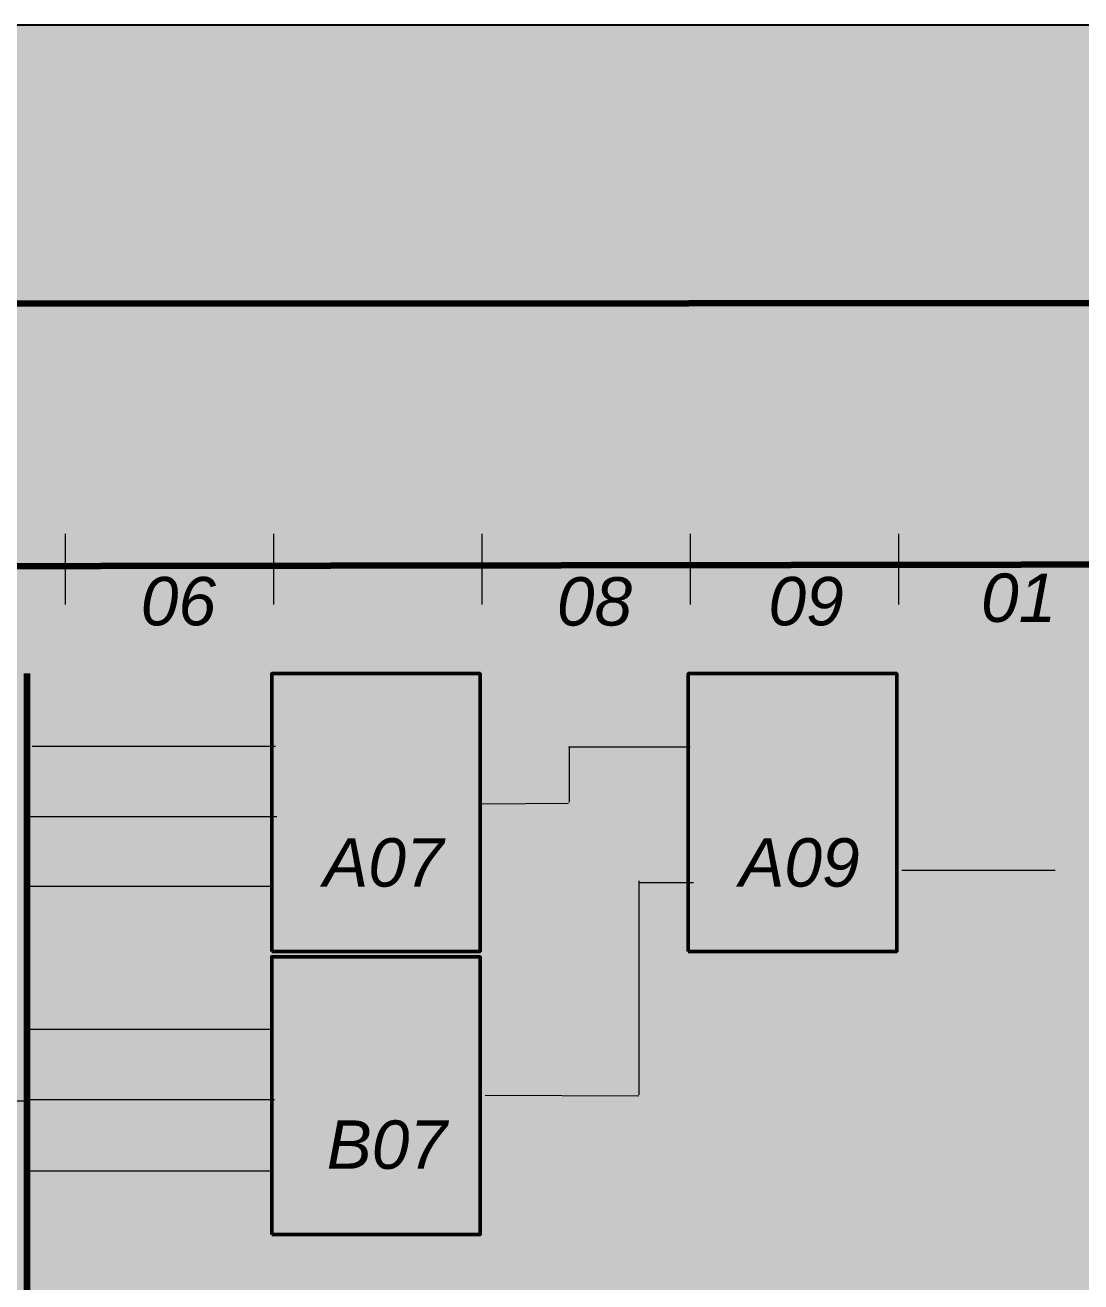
# Model space of a CAD drawing. Header units: millimetres. Extents: x 0 to 295, y 2 to 210.
# Drawn here: x 99.9 to 175.3, y 120.5 to 210.2 of the extents above; entities that cross this region are included whole.
import ezdxf
from ezdxf.xclip import XClip

# ---------------------------------------------------------------- set-up
doc = ezdxf.new("R2010")
doc.units = ezdxf.units.MM
doc.header["$MEASUREMENT"] = 0
doc.layers.get('0').update_dxf_attribs({"linetype": 'CONTINUOUS'})
doc.styles.add('Arial$201', font='ariali.ttf', dxfattribs={"oblique": 15, "height": 6.045128})

# ---------------------------------------------------------------- blocks, each defined once
blk = doc.blocks.new('MF27EC030')
at = {"color": 0, "linetype": 'Continuous', "lineweight": 100, "true_color": 0x000007}
blk.add_lwpolyline([(4.838, 190.355), (289.762, 190.421), (289.762, 190.421)], dxfattribs=at)

msp = doc.modelspace()

# ---------------------------------------------------------------- hatches: boundary and pattern name
at = {"true_color": 0xffffff}
for points in [[(-0.131, 210.23), (-0.131, 1.772), (294.435, 1.772), (294.435, 210.23)], [(-0.131, 210.23), (-0.131, 2.034), (294.435, 2.034), (294.435, 210.23)], [(117.545, 163.953), (117.545, 144.128), (132.418, 144.128), (132.418, 163.953)], [(147.275, 163.953), (147.275, 144.128), (162.149, 144.128), (162.149, 163.953)], [(117.545, 143.75), (117.545, 123.925), (132.418, 123.925), (132.418, 143.75)]]:
    msp.add_hatch(color=0, dxfattribs=at).paths.add_polyline_path(points)
at = {"true_color": 0x000007}
h = msp.add_hatch(color=0, dxfattribs=at)
edge = h.paths.add_edge_path()
edge.add_spline(control_points=[(123.038, 168.381), (123.038, 168.627), (123.087, 168.873), (123.153, 169.135), (123.153, 169.135), (123.235, 169.381), (123.3, 169.578), (123.399, 169.726), (123.399, 169.726), (123.481, 169.89), (123.579, 170.004), (123.678, 170.086), (123.678, 170.086), (123.776, 170.168), (123.858, 170.234), (123.956, 170.267), (123.956, 170.267), (124.055, 170.316), (124.153, 170.332), (124.268, 170.332), (124.268, 170.332), (124.481, 170.332), (124.662, 170.25), (124.809, 170.086), (124.809, 170.086), (124.957, 169.922), (125.039, 169.693), (125.039, 169.381), (125.039, 169.381), (125.039, 169.053), (124.99, 168.742), (124.891, 168.43), (124.891, 168.43), (124.76, 168.069), (124.596, 167.791), (124.383, 167.594), (124.383, 167.594), (124.219, 167.463), (124.022, 167.397), (123.809, 167.397), (123.809, 167.397), (123.596, 167.397), (123.415, 167.479), (123.268, 167.643), (123.268, 167.643), (123.12, 167.807), (123.038, 168.053), (123.038, 168.381)], knot_values=[0, 0, 0, 0, 0.020833, 0.020833, 0.020833, 0.020833, 0.041667, 0.041667, 0.041667, 0.041667, 0.0625, 0.0625, 0.0625, 0.0625, 0.083333, 0.083333, 0.083333, 0.083333, 0.104167, 0.104167, 0.104167, 0.104167, 0.125, 0.125, 0.125, 0.125, 0.145833, 0.145833, 0.145833, 0.145833, 0.166667, 0.166667, 0.166667, 0.166667, 0.1875, 0.1875, 0.1875, 0.1875, 0.208333, 0.208333, 0.208333, 0.208333, 0.229167, 0.229167, 0.229167, 0.229167, 1, 1, 1, 1], degree=3, periodic=0)
edge = h.paths.add_edge_path()
edge.add_spline(control_points=[(123.382, 168.299), (123.382, 168.119), (123.415, 167.971), (123.481, 167.873), (123.481, 167.873), (123.563, 167.741), (123.678, 167.676), (123.842, 167.676), (123.842, 167.676), (123.973, 167.676), (124.104, 167.741), (124.202, 167.856), (124.202, 167.856), (124.366, 168.037), (124.498, 168.299), (124.58, 168.627), (124.58, 168.627), (124.662, 168.971), (124.694, 169.25), (124.694, 169.463), (124.694, 169.463), (124.694, 169.676), (124.662, 169.824), (124.58, 169.906), (124.58, 169.906), (124.498, 170.004), (124.399, 170.054), (124.268, 170.054), (124.268, 170.054), (124.17, 170.054), (124.088, 170.021), (124.006, 169.972), (124.006, 169.972), (123.924, 169.922), (123.842, 169.84), (123.76, 169.726), (123.76, 169.726), (123.661, 169.562), (123.563, 169.316), (123.497, 168.971), (123.497, 168.971), (123.415, 168.693), (123.382, 168.463), (123.382, 168.299)], knot_values=[0, 0, 0, 0, 0.022727, 0.022727, 0.022727, 0.022727, 0.045455, 0.045455, 0.045455, 0.045455, 0.068182, 0.068182, 0.068182, 0.068182, 0.090909, 0.090909, 0.090909, 0.090909, 0.113636, 0.113636, 0.113636, 0.113636, 0.136364, 0.136364, 0.136364, 0.136364, 0.159091, 0.159091, 0.159091, 0.159091, 0.181818, 0.181818, 0.181818, 0.181818, 0.204545, 0.204545, 0.204545, 0.204545, 0.227273, 0.227273, 0.227273, 0.227273, 1, 1, 1, 1], degree=3, periodic=0)
h.paths.add_polyline_path([(127.925, 167.446), (127.925, 167.446), (127.929, 167.469), (127.934, 167.493), (127.939, 167.517), (127.944, 167.542), (127.95, 167.567), (127.956, 167.593), (127.962, 167.62), (127.969, 167.647), (127.976, 167.674), (127.984, 167.702), (127.992, 167.731), (128.001, 167.76), (128.01, 167.789), (128.019, 167.819), (128.029, 167.849), (128.039, 167.88), (128.05, 167.911), (128.061, 167.942), (128.073, 167.974), (128.085, 168.005), (128.097, 168.037), (128.11, 168.07), (128.124, 168.102), (128.138, 168.135), (128.138, 168.135), (128.153, 168.176), (128.168, 168.217), (128.183, 168.258), (128.199, 168.299), (128.216, 168.34), (128.233, 168.381), (128.251, 168.422), (128.269, 168.463), (128.287, 168.504), (128.306, 168.545), (128.325, 168.586), (128.345, 168.627), (128.365, 168.668), (128.386, 168.709), (128.407, 168.75), (128.428, 168.791), (128.45, 168.832), (128.472, 168.873), (128.495, 168.914), (128.518, 168.955), (128.541, 168.996), (128.565, 169.037), (128.589, 169.078), (128.614, 169.119), (128.638, 169.16), (128.663, 169.2), (128.688, 169.24), (128.713, 169.279), (128.739, 169.317), (128.765, 169.356), (128.79, 169.393), (128.816, 169.43), (128.843, 169.467), (128.869, 169.503), (128.896, 169.539), (128.923, 169.574), (128.95, 169.609), (128.978, 169.643), (129.006, 169.676), (129.034, 169.709), (129.062, 169.742), (129.091, 169.774), (129.12, 169.805), (129.149, 169.836), (129.179, 169.867), (129.209, 169.897), (129.239, 169.926), (129.27, 169.955), (127.843, 169.955), (127.908, 170.283), (129.745, 170.283), (129.679, 169.955), (129.679, 169.955), (129.641, 169.92), (129.602, 169.884), (129.564, 169.848), (129.527, 169.81), (129.489, 169.772), (129.452, 169.733), (129.416, 169.694), (129.379, 169.653), (129.344, 169.612), (129.308, 169.57), (129.273, 169.527), (129.239, 169.484), (129.205, 169.439), (129.171, 169.394), (129.138, 169.348), (129.105, 169.301), (129.073, 169.252), (129.041, 169.203), (129.009, 169.154), (128.978, 169.103), (128.948, 169.051), (128.918, 168.998), (128.889, 168.944), (128.86, 168.889), (128.86, 168.889), (128.827, 168.828), (128.795, 168.766), (128.764, 168.705), (128.734, 168.644), (128.704, 168.582), (128.676, 168.521), (128.648, 168.46), (128.62, 168.399), (128.594, 168.338), (128.568, 168.277), (128.543, 168.216), (128.519, 168.155), (128.496, 168.095), (128.474, 168.035), (128.452, 167.975), (128.432, 167.915), (128.412, 167.856), (128.394, 167.796), (128.376, 167.737), (128.359, 167.678), (128.343, 167.62), (128.329, 167.562), (128.315, 167.504), (128.302, 167.446)])
h.paths.add_polyline_path([(127.925, 167.446), (128.302, 167.446)])
h = msp.add_hatch(color=0, dxfattribs=at)
h.paths.add_polyline_path([(104.475, 159.887), (104.475, 159.887), (104.481, 159.907), (104.487, 159.927), (104.493, 159.947), (104.5, 159.967), (104.506, 159.987), (104.512, 160.006), (104.518, 160.025), (104.525, 160.044), (104.531, 160.063), (104.538, 160.082), (104.544, 160.1), (104.551, 160.118), (104.558, 160.136), (104.564, 160.154), (104.571, 160.171), (104.578, 160.188), (104.585, 160.205), (104.593, 160.221), (104.6, 160.237), (104.607, 160.253), (104.615, 160.268), (104.623, 160.284), (104.631, 160.298), (104.639, 160.313), (104.639, 160.313), (104.647, 160.327), (104.656, 160.342), (104.664, 160.356), (104.673, 160.37), (104.682, 160.384), (104.691, 160.399), (104.701, 160.413), (104.71, 160.427), (104.72, 160.441), (104.729, 160.455), (104.739, 160.469), (104.75, 160.483), (104.76, 160.497), (104.77, 160.511), (104.781, 160.524), (104.792, 160.538), (104.803, 160.551), (104.814, 160.564), (104.826, 160.577), (104.837, 160.59), (104.849, 160.603), (104.861, 160.616), (104.873, 160.628), (104.885, 160.641), (104.9, 160.655), (104.916, 160.671), (104.933, 160.686), (104.95, 160.703), (104.969, 160.719), (104.989, 160.737), (105.01, 160.755), (105.032, 160.773), (105.055, 160.792), (105.078, 160.812), (105.103, 160.833), (105.129, 160.854), (105.155, 160.876), (105.183, 160.898), (105.211, 160.922), (105.241, 160.946), (105.271, 160.971), (105.302, 160.996), (105.334, 161.022), (105.367, 161.049), (105.401, 161.077), (105.436, 161.106), (105.472, 161.135), (105.508, 161.166), (105.532, 161.184), (105.556, 161.202), (105.578, 161.219), (105.6, 161.237), (105.621, 161.253), (105.641, 161.27), (105.661, 161.286), (105.679, 161.302), (105.697, 161.317), (105.715, 161.332), (105.732, 161.346), (105.748, 161.36), (105.763, 161.374), (105.779, 161.387), (105.793, 161.4), (105.807, 161.412), (105.82, 161.424), (105.833, 161.435), (105.846, 161.446), (105.858, 161.457), (105.869, 161.467), (105.88, 161.476), (105.891, 161.485), (105.902, 161.494), (105.914, 161.508), (105.926, 161.522), (105.937, 161.536), (105.948, 161.55), (105.959, 161.563), (105.97, 161.577), (105.98, 161.59), (105.99, 161.604), (105.999, 161.617), (106.009, 161.63), (106.018, 161.643), (106.027, 161.656), (106.035, 161.668), (106.044, 161.681), (106.052, 161.694), (106.06, 161.706), (106.067, 161.719), (106.075, 161.731), (106.082, 161.744), (106.089, 161.756), (106.096, 161.768), (106.102, 161.781), (106.109, 161.793), (106.115, 161.805), (106.117, 161.813), (106.119, 161.822), (106.121, 161.83), (106.123, 161.838), (106.125, 161.846), (106.127, 161.855), (106.129, 161.863), (106.131, 161.871), (106.132, 161.88), (106.134, 161.888), (106.136, 161.897), (106.137, 161.906), (106.139, 161.914), (106.14, 161.923), (106.142, 161.932), (106.143, 161.941), (106.144, 161.95), (106.145, 161.96), (106.146, 161.969), (106.146, 161.979), (106.147, 161.988), (106.147, 161.998), (106.148, 162.008), (106.148, 162.018), (106.147, 162.035), (106.147, 162.051), (106.145, 162.067), (106.144, 162.083), (106.141, 162.098), (106.139, 162.114), (106.135, 162.129), (106.132, 162.144), (106.128, 162.159), (106.123, 162.174), (106.118, 162.188), (106.113, 162.203), (106.107, 162.217), (106.101, 162.231), (106.094, 162.245), (106.087, 162.259), (106.079, 162.272), (106.072, 162.286), (106.063, 162.299), (106.055, 162.312), (106.046, 162.325), (106.036, 162.338), (106.027, 162.35), (106.016, 162.363), (106.004, 162.373), (105.991, 162.383), (105.979, 162.392), (105.966, 162.401), (105.953, 162.41), (105.94, 162.418), (105.926, 162.426), (105.913, 162.433), (105.899, 162.44), (105.885, 162.447), (105.871, 162.453), (105.857, 162.459), (105.842, 162.464), (105.828, 162.469), (105.813, 162.474), (105.798, 162.478), (105.783, 162.482), (105.767, 162.485), (105.752, 162.488), (105.736, 162.49), (105.72, 162.492), (105.705, 162.493), (105.688, 162.494), (105.672, 162.494), (105.654, 162.494), (105.636, 162.493), (105.618, 162.492), (105.601, 162.49), (105.584, 162.488), (105.567, 162.485), (105.551, 162.482), (105.535, 162.478), (105.519, 162.474), (105.503, 162.469), (105.488, 162.464), (105.473, 162.459), (105.458, 162.453), (105.444, 162.447), (105.43, 162.44), (105.416, 162.433), (105.402, 162.426), (105.388, 162.418), (105.375, 162.41), (105.362, 162.401), (105.349, 162.392), (105.336, 162.383), (105.324, 162.373), (105.311, 162.363), (105.299, 162.35), (105.287, 162.337), (105.276, 162.323), (105.265, 162.309), (105.254, 162.295), (105.243, 162.279), (105.233, 162.264), (105.223, 162.247), (105.214, 162.23), (105.204, 162.213), (105.195, 162.195), (105.186, 162.176), (105.178, 162.157), (105.169, 162.137), (105.161, 162.117), (105.153, 162.095), (105.146, 162.074), (105.138, 162.051), (105.131, 162.028), (105.124, 162.005), (105.117, 161.98), (105.111, 161.955), (105.104, 161.93), (105.098, 161.904), (104.754, 161.953), (104.754, 161.953), (104.758, 161.985), (104.763, 162.017), (104.769, 162.048), (104.776, 162.079), (104.783, 162.108), (104.791, 162.137), (104.799, 162.166), (104.808, 162.194), (104.818, 162.221), (104.829, 162.248), (104.84, 162.274), (104.852, 162.299), (104.865, 162.324), (104.878, 162.348), (104.892, 162.372), (104.907, 162.395), (104.922, 162.417), (104.938, 162.439), (104.955, 162.461), (104.972, 162.482), (104.991, 162.502), (105.009, 162.522), (105.029, 162.541), (105.049, 162.56), (105.07, 162.578), (105.091, 162.595), (105.112, 162.612), (105.134, 162.628), (105.156, 162.643), (105.178, 162.658), (105.201, 162.671), (105.224, 162.685), (105.248, 162.697), (105.272, 162.709), (105.297, 162.72), (105.322, 162.73), (105.347, 162.739), (105.373, 162.748), (105.399, 162.755), (105.425, 162.762), (105.453, 162.769), (105.48, 162.774), (105.508, 162.779), (105.537, 162.782), (105.566, 162.785), (105.595, 162.787), (105.625, 162.789), (105.656, 162.789), (105.676, 162.789), (105.696, 162.788), (105.716, 162.787), (105.736, 162.785), (105.756, 162.783), (105.776, 162.78), (105.795, 162.777), (105.815, 162.774), (105.834, 162.77), (105.853, 162.766), (105.872, 162.761), (105.891, 162.756), (105.91, 162.751), (105.929, 162.745), (105.948, 162.739), (105.967, 162.733), (105.985, 162.727), (106.004, 162.72), (106.022, 162.713), (106.041, 162.706), (106.059, 162.698), (106.078, 162.69), (106.096, 162.682), (106.115, 162.674), (106.115, 162.674), (106.131, 162.666), (106.147, 162.657), (106.162, 162.648), (106.178, 162.639), (106.193, 162.629), (106.207, 162.619), (106.221, 162.609), (106.235, 162.598), (106.249, 162.588), (106.262, 162.576), (106.275, 162.565), (106.287, 162.553), (106.299, 162.541), (106.311, 162.529), (106.322, 162.517), (106.333, 162.504), (106.344, 162.491), (106.355, 162.478), (106.365, 162.465), (106.374, 162.451), (106.384, 162.438), (106.393, 162.424), (106.402, 162.41), (106.41, 162.396), (106.418, 162.379), (106.426, 162.363), (106.433, 162.346), (106.44, 162.33), (106.447, 162.314), (106.453, 162.297), (106.459, 162.281), (106.465, 162.264), (106.47, 162.248), (106.475, 162.232), (106.48, 162.215), (106.484, 162.199), (106.488, 162.182), (106.491, 162.166), (106.495, 162.15), (106.497, 162.133), (106.5, 162.117), (106.502, 162.1), (106.504, 162.084), (106.506, 162.068), (106.507, 162.051), (106.508, 162.035), (106.508, 162.018), (106.508, 162.002), (106.508, 161.979), (106.507, 161.957), (106.505, 161.934), (106.503, 161.912), (106.5, 161.889), (106.496, 161.867), (106.491, 161.844), (106.486, 161.822), (106.48, 161.799), (106.473, 161.776), (106.465, 161.754), (106.457, 161.731), (106.448, 161.709), (106.438, 161.686), (106.428, 161.664), (106.416, 161.641), (106.404, 161.619), (106.391, 161.596), (106.377, 161.574), (106.362, 161.551), (106.347, 161.528), (106.33, 161.506), (106.313, 161.483), (106.295, 161.461), (106.295, 161.461), (106.284, 161.446), (106.271, 161.43), (106.257, 161.413), (106.241, 161.395), (106.223, 161.376), (106.203, 161.356), (106.182, 161.335), (106.159, 161.313), (106.134, 161.289), (106.107, 161.265), (106.079, 161.239), (106.049, 161.213), (106.018, 161.185), (105.984, 161.156), (105.949, 161.126), (105.913, 161.095), (105.874, 161.063), (105.834, 161.03), (105.792, 160.995), (105.749, 160.959), (105.703, 160.922), (105.656, 160.884), (105.608, 160.845), (105.557, 160.805), (105.557, 160.805), (105.537, 160.789), (105.517, 160.772), (105.497, 160.756), (105.478, 160.741), (105.459, 160.725), (105.44, 160.71), (105.422, 160.694), (105.404, 160.679), (105.387, 160.664), (105.369, 160.649), (105.352, 160.635), (105.336, 160.62), (105.32, 160.606), (105.304, 160.592), (105.288, 160.578), (105.273, 160.564), (105.258, 160.551), (105.244, 160.537), (105.229, 160.524), (105.216, 160.511), (105.202, 160.498), (105.189, 160.485), (105.176, 160.473), (105.164, 160.46), (105.164, 160.46), (105.154, 160.45), (105.144, 160.44), (105.134, 160.43), (105.124, 160.419), (105.115, 160.409), (105.106, 160.399), (105.097, 160.389), (105.088, 160.378), (105.079, 160.368), (105.071, 160.358), (105.063, 160.348), (105.055, 160.338), (105.048, 160.327), (105.04, 160.317), (105.033, 160.307), (105.026, 160.297), (105.02, 160.286), (105.014, 160.276), (105.008, 160.266), (105.002, 160.256), (104.997, 160.245), (104.992, 160.235), (104.988, 160.225), (104.983, 160.215), (104.983, 160.215), (106.262, 160.215), (106.197, 159.887)])
h.paths.add_polyline_path([(104.475, 159.887), (106.197, 159.887)])
h = msp.add_hatch(color=0, dxfattribs=at)
edge = h.paths.add_edge_path()
edge.add_spline(control_points=[(125.531, 158.657), (125.367, 158.525), (125.219, 158.427), (125.104, 158.378), (125.104, 158.378), (124.99, 158.329), (124.858, 158.312), (124.727, 158.312), (124.727, 158.312), (124.465, 158.312), (124.252, 158.394), (124.088, 158.542), (124.088, 158.542), (123.924, 158.689), (123.842, 158.886), (123.842, 159.132), (123.842, 159.132), (123.842, 159.28), (123.874, 159.411), (123.94, 159.526), (123.94, 159.526), (123.989, 159.641), (124.088, 159.755), (124.202, 159.837), (124.202, 159.837), (124.301, 159.919), (124.432, 159.985), (124.612, 160.067), (124.612, 160.067), (124.53, 160.215), (124.498, 160.329), (124.481, 160.378), (124.481, 160.378), (124.465, 160.444), (124.448, 160.526), (124.448, 160.608), (124.448, 160.608), (124.448, 160.723), (124.481, 160.838), (124.547, 160.952), (124.547, 160.952), (124.612, 161.051), (124.694, 161.149), (124.809, 161.215), (124.809, 161.215), (124.924, 161.28), (125.039, 161.313), (125.17, 161.313), (125.17, 161.313), (125.367, 161.313), (125.514, 161.248), (125.629, 161.149), (125.629, 161.149), (125.744, 161.034), (125.793, 160.903), (125.793, 160.756), (125.793, 160.756), (125.793, 160.624), (125.744, 160.493), (125.645, 160.362), (125.645, 160.362), (125.547, 160.247), (125.367, 160.1), (125.072, 159.969), (125.072, 159.969), (125.252, 159.657), (125.416, 159.395), (125.563, 159.198), (125.563, 159.198), (125.662, 159.313), (125.76, 159.444), (125.842, 159.608)], knot_values=[0, 0, 0, 0, 0.013889, 0.013889, 0.013889, 0.013889, 0.027778, 0.027778, 0.027778, 0.027778, 0.041667, 0.041667, 0.041667, 0.041667, 0.055556, 0.055556, 0.055556, 0.055556, 0.069444, 0.069444, 0.069444, 0.069444, 0.083333, 0.083333, 0.083333, 0.083333, 0.097222, 0.097222, 0.097222, 0.097222, 0.111111, 0.111111, 0.111111, 0.111111, 0.125, 0.125, 0.125, 0.125, 0.138889, 0.138889, 0.138889, 0.138889, 0.152778, 0.152778, 0.152778, 0.152778, 0.166667, 0.166667, 0.166667, 0.166667, 0.180556, 0.180556, 0.180556, 0.180556, 0.194444, 0.194444, 0.194444, 0.194444, 0.208333, 0.208333, 0.208333, 0.208333, 0.222222, 0.222222, 0.222222, 0.222222, 0.236111, 0.236111, 0.236111, 0.236111, 1, 1, 1, 1], degree=3, periodic=0)
edge.add_line((125.842, 159.608), (126.154, 159.444))
edge.add_spline(control_points=[(126.154, 159.444), (126.072, 159.263), (125.941, 159.083), (125.793, 158.919), (125.793, 158.919), (125.875, 158.804), (125.99, 158.673), (126.121, 158.525)], knot_values=[0, 0, 0, 0, 0.125, 0.125, 0.125, 0.125, 1, 1, 1, 1], degree=3, periodic=0)
edge.add_line((126.121, 158.525), (125.859, 158.312))
edge.add_spline(control_points=[(125.859, 158.312), (125.727, 158.427), (125.613, 158.542), (125.531, 158.657)], knot_values=[0, 0, 0, 0, 1, 1, 1, 1], degree=3, periodic=0)
edge = h.paths.add_edge_path()
edge.add_spline(control_points=[(124.94, 160.231), (125.137, 160.329), (125.268, 160.428), (125.35, 160.526), (125.35, 160.526), (125.416, 160.608), (125.449, 160.674), (125.449, 160.739), (125.449, 160.739), (125.449, 160.821), (125.416, 160.887), (125.367, 160.936), (125.367, 160.936), (125.317, 161.002), (125.252, 161.018), (125.17, 161.018), (125.17, 161.018), (125.072, 161.018), (125.006, 160.985), (124.924, 160.903), (124.924, 160.903), (124.858, 160.838), (124.826, 160.756), (124.826, 160.641), (124.826, 160.641), (124.826, 160.526), (124.858, 160.378), (124.94, 160.231)], knot_values=[0, 0, 0, 0, 0.035714, 0.035714, 0.035714, 0.035714, 0.071429, 0.071429, 0.071429, 0.071429, 0.107143, 0.107143, 0.107143, 0.107143, 0.142857, 0.142857, 0.142857, 0.142857, 0.178571, 0.178571, 0.178571, 0.178571, 0.214286, 0.214286, 0.214286, 0.214286, 1, 1, 1, 1], degree=3, periodic=0)
edge = h.paths.add_edge_path()
edge.add_spline(control_points=[(125.317, 158.935), (125.072, 159.247), (124.891, 159.542), (124.744, 159.788), (124.744, 159.788), (124.58, 159.706), (124.448, 159.624), (124.366, 159.542), (124.366, 159.542), (124.268, 159.444), (124.202, 159.313), (124.202, 159.165), (124.202, 159.165), (124.202, 159.017), (124.268, 158.886), (124.366, 158.788), (124.366, 158.788), (124.465, 158.689), (124.58, 158.64), (124.727, 158.64), (124.727, 158.64), (124.94, 158.64), (125.121, 158.739), (125.317, 158.935)], knot_values=[0, 0, 0, 0, 0.041667, 0.041667, 0.041667, 0.041667, 0.083333, 0.083333, 0.083333, 0.083333, 0.125, 0.125, 0.125, 0.125, 0.166667, 0.166667, 0.166667, 0.166667, 0.208333, 0.208333, 0.208333, 0.208333, 1, 1, 1, 1], degree=3, periodic=0)
for points in [[(154.425, 158.378), (154.884, 160.559), (154.884, 160.559), (154.859, 160.539), (154.833, 160.519), (154.806, 160.5), (154.779, 160.481), (154.751, 160.463), (154.721, 160.445), (154.691, 160.427), (154.661, 160.41), (154.629, 160.393), (154.597, 160.377), (154.563, 160.361), (154.529, 160.346), (154.495, 160.33), (154.459, 160.316), (154.423, 160.301), (154.386, 160.287), (154.348, 160.273), (154.31, 160.259), (154.271, 160.246), (154.231, 160.232), (154.19, 160.219), (154.149, 160.207), (154.107, 160.194), (154.064, 160.182), (154.064, 160.182), (154.13, 160.51), (154.13, 160.51), (154.152, 160.518), (154.174, 160.527), (154.197, 160.536), (154.219, 160.545), (154.241, 160.555), (154.262, 160.565), (154.284, 160.575), (154.306, 160.586), (154.327, 160.596), (154.349, 160.608), (154.371, 160.619), (154.392, 160.631), (154.414, 160.643), (154.435, 160.655), (154.457, 160.667), (154.478, 160.68), (154.5, 160.693), (154.522, 160.706), (154.544, 160.719), (154.565, 160.733), (154.588, 160.746), (154.61, 160.76), (154.632, 160.774), (154.654, 160.788), (154.654, 160.788), (154.675, 160.801), (154.695, 160.813), (154.714, 160.826), (154.734, 160.839), (154.753, 160.852), (154.771, 160.865), (154.789, 160.878), (154.807, 160.89), (154.824, 160.903), (154.841, 160.916), (154.858, 160.929), (154.874, 160.942), (154.889, 160.955), (154.905, 160.968), (154.919, 160.98), (154.934, 160.993), (154.948, 161.005), (154.961, 161.017), (154.974, 161.029), (154.987, 161.04), (154.999, 161.051), (155.01, 161.062), (155.021, 161.073), (155.032, 161.084), (155.04, 161.09), (155.048, 161.096), (155.055, 161.103), (155.063, 161.11), (155.071, 161.116), (155.078, 161.123), (155.085, 161.13), (155.092, 161.138), (155.099, 161.145), (155.106, 161.152), (155.113, 161.16), (155.12, 161.168), (155.126, 161.175), (155.133, 161.183), (155.139, 161.191), (155.146, 161.199), (155.152, 161.207), (155.158, 161.215), (155.165, 161.223), (155.171, 161.231), (155.177, 161.239), (155.183, 161.248), (155.189, 161.256), (155.196, 161.264), (155.392, 161.264), (154.786, 158.378), (154.425, 158.378), (154.786, 158.378)], [(171.348, 150.064), (171.053, 150.064), (171.053, 151.95), (171.053, 151.95), (171.045, 151.941), (171.036, 151.933), (171.027, 151.925), (171.018, 151.917), (171.008, 151.909), (170.998, 151.9), (170.988, 151.892), (170.977, 151.883), (170.966, 151.875), (170.955, 151.866), (170.944, 151.858), (170.932, 151.849), (170.92, 151.84), (170.908, 151.832), (170.896, 151.823), (170.883, 151.814), (170.87, 151.804), (170.857, 151.795), (170.844, 151.786), (170.83, 151.776), (170.816, 151.766), (170.803, 151.757), (170.788, 151.747), (170.774, 151.736), (170.774, 151.736), (170.76, 151.728), (170.746, 151.72), (170.732, 151.713), (170.718, 151.705), (170.704, 151.698), (170.691, 151.69), (170.678, 151.683), (170.664, 151.676), (170.651, 151.67), (170.638, 151.663), (170.625, 151.657), (170.612, 151.65), (170.599, 151.644), (170.587, 151.638), (170.574, 151.633), (170.562, 151.627), (170.549, 151.622), (170.537, 151.617), (170.524, 151.612), (170.512, 151.607), (170.5, 151.602), (170.487, 151.597), (170.475, 151.593), (170.463, 151.589), (170.463, 151.884), (170.463, 151.884), (170.483, 151.892), (170.503, 151.901), (170.523, 151.91), (170.543, 151.92), (170.563, 151.929), (170.582, 151.939), (170.602, 151.949), (170.621, 151.96), (170.639, 151.971), (170.658, 151.982), (170.676, 151.993), (170.694, 152.005), (170.712, 152.017), (170.73, 152.029), (170.747, 152.041), (170.764, 152.054), (170.781, 152.067), (170.797, 152.08), (170.813, 152.093), (170.829, 152.107), (170.844, 152.121), (170.86, 152.134), (170.874, 152.149), (170.889, 152.163), (170.889, 152.163), (170.905, 152.175), (170.921, 152.188), (170.936, 152.2), (170.951, 152.213), (170.965, 152.226), (170.978, 152.239), (170.992, 152.252), (171.004, 152.265), (171.017, 152.279), (171.029, 152.292), (171.04, 152.305), (171.051, 152.319), (171.061, 152.332), (171.072, 152.345), (171.081, 152.359), (171.091, 152.372), (171.1, 152.385), (171.108, 152.398), (171.116, 152.411), (171.124, 152.424), (171.131, 152.437), (171.138, 152.449), (171.145, 152.462), (171.151, 152.474), (171.348, 152.474), (171.348, 150.064), (171.348, 152.474)], [(105.213, 139.749), (105.672, 141.93), (105.672, 141.93), (105.647, 141.91), (105.621, 141.89), (105.594, 141.871), (105.567, 141.852), (105.538, 141.834), (105.509, 141.816), (105.479, 141.798), (105.448, 141.781), (105.416, 141.765), (105.383, 141.748), (105.35, 141.733), (105.315, 141.717), (105.28, 141.702), (105.244, 141.687), (105.207, 141.672), (105.169, 141.658), (105.13, 141.644), (105.091, 141.63), (105.051, 141.617), (105.009, 141.604), (104.967, 141.591), (104.924, 141.578), (104.88, 141.565), (104.836, 141.553), (104.836, 141.553), (104.901, 141.881), (104.901, 141.881), (104.924, 141.889), (104.946, 141.898), (104.969, 141.906), (104.991, 141.915), (105.014, 141.924), (105.036, 141.933), (105.059, 141.943), (105.081, 141.953), (105.103, 141.963), (105.126, 141.973), (105.148, 141.983), (105.17, 141.994), (105.192, 142.005), (105.214, 142.016), (105.236, 142.027), (105.257, 142.039), (105.279, 142.051), (105.3, 142.063), (105.322, 142.076), (105.343, 142.089), (105.364, 142.102), (105.385, 142.115), (105.406, 142.129), (105.426, 142.143), (105.426, 142.143), (105.448, 142.158), (105.47, 142.172), (105.491, 142.186), (105.512, 142.199), (105.532, 142.213), (105.552, 142.227), (105.571, 142.24), (105.59, 142.253), (105.608, 142.266), (105.626, 142.279), (105.643, 142.292), (105.66, 142.305), (105.676, 142.318), (105.692, 142.331), (105.707, 142.343), (105.721, 142.356), (105.735, 142.368), (105.749, 142.381), (105.762, 142.393), (105.775, 142.406), (105.787, 142.418), (105.798, 142.43), (105.809, 142.443), (105.82, 142.455), (105.826, 142.461), (105.832, 142.468), (105.838, 142.474), (105.844, 142.481), (105.85, 142.488), (105.857, 142.495), (105.863, 142.502), (105.869, 142.509), (105.875, 142.516), (105.881, 142.524), (105.887, 142.531), (105.893, 142.539), (105.9, 142.547), (105.906, 142.554), (105.912, 142.562), (105.918, 142.57), (105.924, 142.578), (105.93, 142.586), (105.936, 142.594), (105.943, 142.603), (105.949, 142.611), (105.955, 142.619), (105.961, 142.627), (105.967, 142.635), (106.18, 142.635), (105.574, 139.749), (105.213, 139.749), (105.574, 139.749)]]:
    msp.add_hatch(color=0, dxfattribs=at).paths.add_polyline_path(points)
h = msp.add_hatch(color=0, dxfattribs=at)
edge = h.paths.add_edge_path()
edge.add_line((104.459, 155.607), (104.803, 155.656))
edge.add_spline(control_points=[(104.803, 155.656), (104.836, 155.443), (104.901, 155.295), (104.983, 155.213), (104.983, 155.213), (105.082, 155.131), (105.197, 155.082), (105.344, 155.082), (105.344, 155.082), (105.508, 155.082), (105.672, 155.147), (105.787, 155.279), (105.787, 155.279), (105.918, 155.393), (105.984, 155.541), (105.984, 155.705), (105.984, 155.705), (105.984, 155.853), (105.934, 155.967), (105.836, 156.049), (105.836, 156.049), (105.738, 156.148), (105.623, 156.197), (105.459, 156.197), (105.459, 156.197), (105.442, 156.197), (105.393, 156.197), (105.344, 156.18)], knot_values=[0, 0, 0, 0, 0.035714, 0.035714, 0.035714, 0.035714, 0.071429, 0.071429, 0.071429, 0.071429, 0.107143, 0.107143, 0.107143, 0.107143, 0.142857, 0.142857, 0.142857, 0.142857, 0.178571, 0.178571, 0.178571, 0.178571, 0.214286, 0.214286, 0.214286, 0.214286, 1, 1, 1, 1], degree=3, periodic=0)
edge.add_line((105.344, 156.18), (105.41, 156.492))
edge.add_spline(control_points=[(105.41, 156.492), (105.442, 156.476), (105.475, 156.476), (105.508, 156.476), (105.508, 156.476), (105.705, 156.476), (105.852, 156.525), (105.967, 156.623), (105.967, 156.623), (106.082, 156.722), (106.131, 156.853), (106.131, 156.984), (106.131, 156.984), (106.131, 157.115), (106.082, 157.23), (106, 157.328), (106, 157.328), (105.902, 157.41), (105.803, 157.46), (105.672, 157.46), (105.672, 157.46), (105.541, 157.46), (105.426, 157.41), (105.328, 157.328), (105.328, 157.328), (105.229, 157.23), (105.164, 157.099), (105.131, 156.935)], knot_values=[0, 0, 0, 0, 0.035714, 0.035714, 0.035714, 0.035714, 0.071429, 0.071429, 0.071429, 0.071429, 0.107143, 0.107143, 0.107143, 0.107143, 0.142857, 0.142857, 0.142857, 0.142857, 0.178571, 0.178571, 0.178571, 0.178571, 0.214286, 0.214286, 0.214286, 0.214286, 1, 1, 1, 1], degree=3, periodic=0)
edge.add_line((105.131, 156.935), (104.787, 157))
edge.add_spline(control_points=[(104.787, 157), (104.836, 157.23), (104.951, 157.427), (105.115, 157.558), (105.115, 157.558), (105.279, 157.673), (105.475, 157.738), (105.688, 157.738), (105.688, 157.738), (105.934, 157.738), (106.115, 157.673), (106.262, 157.525), (106.262, 157.525), (106.41, 157.394), (106.492, 157.214), (106.492, 157), (106.492, 157), (106.492, 156.853), (106.443, 156.722), (106.361, 156.607), (106.361, 156.607), (106.295, 156.492), (106.164, 156.394), (106.016, 156.328), (106.016, 156.328), (106.131, 156.262), (106.213, 156.18), (106.262, 156.082), (106.262, 156.082), (106.328, 155.984), (106.344, 155.885), (106.344, 155.754), (106.344, 155.754), (106.344, 155.492), (106.246, 155.279), (106.066, 155.082), (106.066, 155.082), (105.869, 154.901), (105.639, 154.803), (105.36, 154.803), (105.36, 154.803), (105.098, 154.803), (104.885, 154.869), (104.737, 155.016), (104.737, 155.016), (104.573, 155.164), (104.475, 155.361), (104.459, 155.607)], knot_values=[0, 0, 0, 0, 0.020833, 0.020833, 0.020833, 0.020833, 0.041667, 0.041667, 0.041667, 0.041667, 0.0625, 0.0625, 0.0625, 0.0625, 0.083333, 0.083333, 0.083333, 0.083333, 0.104167, 0.104167, 0.104167, 0.104167, 0.125, 0.125, 0.125, 0.125, 0.145833, 0.145833, 0.145833, 0.145833, 0.166667, 0.166667, 0.166667, 0.166667, 0.1875, 0.1875, 0.1875, 0.1875, 0.208333, 0.208333, 0.208333, 0.208333, 0.229167, 0.229167, 0.229167, 0.229167, 1, 1, 1, 1], degree=3, periodic=0)
h = msp.add_hatch(color=0, dxfattribs=at)
edge = h.paths.add_edge_path()
edge.add_line((167.593, 151.999), (167.954, 152.032))
edge.add_spline(control_points=[(167.954, 152.032), (167.97, 151.884), (168.003, 151.769), (168.068, 151.671), (168.068, 151.671), (168.134, 151.589), (168.232, 151.507), (168.364, 151.458), (168.364, 151.458), (168.495, 151.392), (168.642, 151.359), (168.806, 151.359), (168.806, 151.359), (168.954, 151.359), (169.085, 151.392), (169.184, 151.425), (169.184, 151.425), (169.298, 151.474), (169.38, 151.54), (169.446, 151.605), (169.446, 151.605), (169.495, 151.687), (169.528, 151.769), (169.528, 151.851), (169.528, 151.851), (169.528, 151.95), (169.495, 152.032), (169.446, 152.097), (169.446, 152.097), (169.397, 152.163), (169.298, 152.212), (169.184, 152.261), (169.184, 152.261), (169.102, 152.294), (168.938, 152.343), (168.675, 152.409), (168.675, 152.409), (168.396, 152.474), (168.216, 152.524), (168.118, 152.589), (168.118, 152.589), (167.97, 152.655), (167.872, 152.753), (167.806, 152.852), (167.806, 152.852), (167.74, 152.966), (167.708, 153.081), (167.708, 153.212), (167.708, 153.212), (167.708, 153.36), (167.74, 153.491), (167.822, 153.622), (167.822, 153.622), (167.904, 153.753), (168.036, 153.835), (168.183, 153.901), (168.183, 153.901), (168.347, 153.967), (168.528, 153.999), (168.724, 153.999), (168.724, 153.999), (168.938, 153.999), (169.118, 153.967), (169.282, 153.901), (169.282, 153.901), (169.446, 153.835), (169.577, 153.737), (169.659, 153.606), (169.659, 153.606), (169.741, 153.458), (169.79, 153.311), (169.807, 153.147)], knot_values=[0, 0, 0, 0, 0.013889, 0.013889, 0.013889, 0.013889, 0.027778, 0.027778, 0.027778, 0.027778, 0.041667, 0.041667, 0.041667, 0.041667, 0.055556, 0.055556, 0.055556, 0.055556, 0.069444, 0.069444, 0.069444, 0.069444, 0.083333, 0.083333, 0.083333, 0.083333, 0.097222, 0.097222, 0.097222, 0.097222, 0.111111, 0.111111, 0.111111, 0.111111, 0.125, 0.125, 0.125, 0.125, 0.138889, 0.138889, 0.138889, 0.138889, 0.152778, 0.152778, 0.152778, 0.152778, 0.166667, 0.166667, 0.166667, 0.166667, 0.180556, 0.180556, 0.180556, 0.180556, 0.194444, 0.194444, 0.194444, 0.194444, 0.208333, 0.208333, 0.208333, 0.208333, 0.222222, 0.222222, 0.222222, 0.222222, 0.236111, 0.236111, 0.236111, 0.236111, 1, 1, 1, 1], degree=3, periodic=0)
edge.add_line((169.807, 153.147), (169.43, 153.114))
edge.add_spline(control_points=[(169.43, 153.114), (169.413, 153.294), (169.348, 153.442), (169.233, 153.524), (169.233, 153.524), (169.118, 153.622), (168.954, 153.672), (168.741, 153.672), (168.741, 153.672), (168.511, 153.672), (168.331, 153.622), (168.232, 153.54), (168.232, 153.54), (168.118, 153.458), (168.068, 153.36), (168.068, 153.245), (168.068, 153.245), (168.068, 153.13), (168.101, 153.048), (168.183, 152.983), (168.183, 152.983), (168.249, 152.917), (168.446, 152.852), (168.757, 152.77), (168.757, 152.77), (169.069, 152.704), (169.282, 152.638), (169.397, 152.589), (169.397, 152.589), (169.561, 152.507), (169.692, 152.425), (169.774, 152.294), (169.774, 152.294), (169.856, 152.179), (169.889, 152.048), (169.889, 151.884), (169.889, 151.884), (169.889, 151.736), (169.839, 151.589), (169.757, 151.458), (169.757, 151.458), (169.675, 151.327), (169.544, 151.212), (169.38, 151.146), (169.38, 151.146), (169.216, 151.064), (169.036, 151.031), (168.823, 151.031), (168.823, 151.031), (168.56, 151.031), (168.347, 151.064), (168.167, 151.146), (168.167, 151.146), (167.986, 151.212), (167.855, 151.327), (167.757, 151.474), (167.757, 151.474), (167.658, 151.638), (167.593, 151.802), (167.593, 151.999)], knot_values=[0, 0, 0, 0, 0.016667, 0.016667, 0.016667, 0.016667, 0.033333, 0.033333, 0.033333, 0.033333, 0.05, 0.05, 0.05, 0.05, 0.066667, 0.066667, 0.066667, 0.066667, 0.083333, 0.083333, 0.083333, 0.083333, 0.1, 0.1, 0.1, 0.1, 0.116667, 0.116667, 0.116667, 0.116667, 0.133333, 0.133333, 0.133333, 0.133333, 0.15, 0.15, 0.15, 0.15, 0.166667, 0.166667, 0.166667, 0.166667, 0.183333, 0.183333, 0.183333, 0.183333, 0.2, 0.2, 0.2, 0.2, 0.216667, 0.216667, 0.216667, 0.216667, 0.233333, 0.233333, 0.233333, 0.233333, 1, 1, 1, 1], degree=3, periodic=0)
h = msp.add_hatch(color=0, dxfattribs=at)
edge = h.paths.add_edge_path()
edge.add_line((104.524, 150.638), (104.885, 150.671))
edge.add_spline(control_points=[(104.885, 150.671), (104.885, 150.621), (104.885, 150.589), (104.885, 150.589), (104.885, 150.589), (104.885, 150.49), (104.901, 150.408), (104.951, 150.326), (104.951, 150.326), (105, 150.228), (105.049, 150.162), (105.131, 150.113), (105.131, 150.113), (105.197, 150.08), (105.279, 150.047), (105.36, 150.047), (105.36, 150.047), (105.475, 150.047), (105.59, 150.08), (105.705, 150.162), (105.705, 150.162), (105.82, 150.244), (105.902, 150.343), (105.984, 150.49), (105.984, 150.49), (106.049, 150.638), (106.082, 150.785), (106.082, 150.933), (106.082, 150.933), (106.082, 151.097), (106.033, 151.212), (105.951, 151.31), (105.951, 151.31), (105.852, 151.409), (105.721, 151.458), (105.574, 151.458), (105.574, 151.458), (105.459, 151.458), (105.36, 151.441), (105.279, 151.392), (105.279, 151.392), (105.18, 151.343), (105.098, 151.261), (105.016, 151.163)], knot_values=[0, 0, 0, 0, 0.022727, 0.022727, 0.022727, 0.022727, 0.045455, 0.045455, 0.045455, 0.045455, 0.068182, 0.068182, 0.068182, 0.068182, 0.090909, 0.090909, 0.090909, 0.090909, 0.113636, 0.113636, 0.113636, 0.113636, 0.136364, 0.136364, 0.136364, 0.136364, 0.159091, 0.159091, 0.159091, 0.159091, 0.181818, 0.181818, 0.181818, 0.181818, 0.204545, 0.204545, 0.204545, 0.204545, 0.227273, 0.227273, 0.227273, 0.227273, 1, 1, 1, 1], degree=3, periodic=0)
edge.add_line((105.016, 151.163), (104.705, 151.179))
edge.add_line((104.705, 151.179), (105.147, 152.655))
edge.add_line((105.147, 152.655), (106.541, 152.655))
edge.add_line((106.541, 152.655), (106.476, 152.327))
edge.add_line((106.476, 152.327), (105.377, 152.327))
edge.add_line((105.377, 152.327), (105.164, 151.605))
edge.add_spline(control_points=[(105.164, 151.605), (105.246, 151.654), (105.328, 151.704), (105.426, 151.736), (105.426, 151.736), (105.508, 151.769), (105.59, 151.769), (105.688, 151.769), (105.688, 151.769), (105.902, 151.769), (106.082, 151.704), (106.23, 151.556), (106.23, 151.556), (106.361, 151.409), (106.443, 151.212), (106.443, 150.966), (106.443, 150.966), (106.443, 150.736), (106.394, 150.539), (106.295, 150.343), (106.295, 150.343), (106.197, 150.162), (106.066, 150.015), (105.885, 149.916), (105.885, 149.916), (105.721, 149.818), (105.541, 149.769), (105.344, 149.769), (105.344, 149.769), (105.18, 149.769), (105.033, 149.801), (104.901, 149.883), (104.901, 149.883), (104.77, 149.949), (104.688, 150.064), (104.623, 150.195), (104.623, 150.195), (104.557, 150.326), (104.524, 150.457), (104.524, 150.572), (104.524, 150.572), (104.524, 150.589), (104.524, 150.605), (104.524, 150.638)], knot_values=[0, 0, 0, 0, 0.022727, 0.022727, 0.022727, 0.022727, 0.045455, 0.045455, 0.045455, 0.045455, 0.068182, 0.068182, 0.068182, 0.068182, 0.090909, 0.090909, 0.090909, 0.090909, 0.113636, 0.113636, 0.113636, 0.113636, 0.136364, 0.136364, 0.136364, 0.136364, 0.159091, 0.159091, 0.159091, 0.159091, 0.181818, 0.181818, 0.181818, 0.181818, 0.204545, 0.204545, 0.204545, 0.204545, 0.227273, 0.227273, 0.227273, 0.227273, 1, 1, 1, 1], degree=3, periodic=0)
h = msp.add_hatch(color=0, dxfattribs=at)
edge = h.paths.add_edge_path()
edge.add_spline(control_points=[(125.531, 138.519), (125.367, 138.388), (125.219, 138.29), (125.104, 138.24), (125.104, 138.24), (124.99, 138.191), (124.858, 138.175), (124.727, 138.175), (124.727, 138.175), (124.465, 138.175), (124.252, 138.24), (124.088, 138.404), (124.088, 138.404), (123.924, 138.552), (123.842, 138.749), (123.842, 138.978), (123.842, 138.978), (123.842, 139.142), (123.874, 139.274), (123.94, 139.388), (123.94, 139.388), (123.989, 139.503), (124.088, 139.602), (124.202, 139.7), (124.202, 139.7), (124.301, 139.782), (124.432, 139.848), (124.612, 139.93), (124.612, 139.93), (124.53, 140.077), (124.498, 140.176), (124.481, 140.225), (124.481, 140.225), (124.465, 140.307), (124.448, 140.389), (124.448, 140.471), (124.448, 140.471), (124.448, 140.585), (124.481, 140.684), (124.547, 140.799), (124.547, 140.799), (124.612, 140.913), (124.694, 141.012), (124.809, 141.077), (124.809, 141.077), (124.924, 141.127), (125.039, 141.159), (125.17, 141.159), (125.17, 141.159), (125.367, 141.159), (125.514, 141.11), (125.629, 141.012), (125.629, 141.012), (125.744, 140.897), (125.793, 140.766), (125.793, 140.618), (125.793, 140.618), (125.793, 140.487), (125.744, 140.356), (125.645, 140.225), (125.645, 140.225), (125.547, 140.094), (125.367, 139.962), (125.072, 139.815), (125.072, 139.815), (125.252, 139.503), (125.416, 139.257), (125.563, 139.06), (125.563, 139.06), (125.662, 139.175), (125.76, 139.306), (125.842, 139.47)], knot_values=[0, 0, 0, 0, 0.013889, 0.013889, 0.013889, 0.013889, 0.027778, 0.027778, 0.027778, 0.027778, 0.041667, 0.041667, 0.041667, 0.041667, 0.055556, 0.055556, 0.055556, 0.055556, 0.069444, 0.069444, 0.069444, 0.069444, 0.083333, 0.083333, 0.083333, 0.083333, 0.097222, 0.097222, 0.097222, 0.097222, 0.111111, 0.111111, 0.111111, 0.111111, 0.125, 0.125, 0.125, 0.125, 0.138889, 0.138889, 0.138889, 0.138889, 0.152778, 0.152778, 0.152778, 0.152778, 0.166667, 0.166667, 0.166667, 0.166667, 0.180556, 0.180556, 0.180556, 0.180556, 0.194444, 0.194444, 0.194444, 0.194444, 0.208333, 0.208333, 0.208333, 0.208333, 0.222222, 0.222222, 0.222222, 0.222222, 0.236111, 0.236111, 0.236111, 0.236111, 1, 1, 1, 1], degree=3, periodic=0)
edge.add_line((125.842, 139.47), (126.154, 139.306))
edge.add_spline(control_points=[(126.154, 139.306), (126.072, 139.126), (125.941, 138.946), (125.793, 138.765), (125.793, 138.765), (125.875, 138.667), (125.99, 138.536), (126.121, 138.372)], knot_values=[0, 0, 0, 0, 0.125, 0.125, 0.125, 0.125, 1, 1, 1, 1], degree=3, periodic=0)
edge.add_line((126.121, 138.372), (125.859, 138.159))
edge.add_spline(control_points=[(125.859, 138.159), (125.727, 138.273), (125.613, 138.388), (125.531, 138.519)], knot_values=[0, 0, 0, 0, 1, 1, 1, 1], degree=3, periodic=0)
edge = h.paths.add_edge_path()
edge.add_spline(control_points=[(124.94, 140.094), (125.137, 140.192), (125.268, 140.29), (125.35, 140.389), (125.35, 140.389), (125.416, 140.454), (125.449, 140.536), (125.449, 140.602), (125.449, 140.602), (125.449, 140.684), (125.416, 140.749), (125.367, 140.799), (125.367, 140.799), (125.317, 140.848), (125.252, 140.881), (125.17, 140.881), (125.17, 140.881), (125.072, 140.881), (125.006, 140.848), (124.924, 140.766), (124.924, 140.766), (124.858, 140.7), (124.826, 140.602), (124.826, 140.503), (124.826, 140.503), (124.826, 140.389), (124.858, 140.241), (124.94, 140.094)], knot_values=[0, 0, 0, 0, 0.035714, 0.035714, 0.035714, 0.035714, 0.071429, 0.071429, 0.071429, 0.071429, 0.107143, 0.107143, 0.107143, 0.107143, 0.142857, 0.142857, 0.142857, 0.142857, 0.178571, 0.178571, 0.178571, 0.178571, 0.214286, 0.214286, 0.214286, 0.214286, 1, 1, 1, 1], degree=3, periodic=0)
edge = h.paths.add_edge_path()
edge.add_spline(control_points=[(125.317, 138.782), (125.072, 139.11), (124.891, 139.405), (124.744, 139.651), (124.744, 139.651), (124.58, 139.569), (124.448, 139.487), (124.366, 139.405), (124.366, 139.405), (124.268, 139.306), (124.202, 139.175), (124.202, 139.028), (124.202, 139.028), (124.202, 138.88), (124.268, 138.749), (124.366, 138.65), (124.366, 138.65), (124.465, 138.536), (124.58, 138.486), (124.727, 138.486), (124.727, 138.486), (124.94, 138.486), (125.121, 138.585), (125.317, 138.782)], knot_values=[0, 0, 0, 0, 0.041667, 0.041667, 0.041667, 0.041667, 0.083333, 0.083333, 0.083333, 0.083333, 0.125, 0.125, 0.125, 0.125, 0.166667, 0.166667, 0.166667, 0.166667, 0.208333, 0.208333, 0.208333, 0.208333, 1, 1, 1, 1], degree=3, periodic=0)
h = msp.add_hatch(color=0, dxfattribs=at)
h.paths.add_polyline_path([(105.442, 134.715), (105.606, 135.453), (104.426, 135.453), (104.508, 135.797), (106.115, 137.601), (106.41, 137.601), (106.016, 135.764), (106.426, 135.764), (106.361, 135.453), (105.951, 135.453), (105.803, 134.715)])
h.paths.add_polyline_path([(105.672, 135.764), (105.918, 136.961), (104.852, 135.764)])
h = msp.add_hatch(color=0, dxfattribs=at)
edge = h.paths.add_edge_path()
edge.add_spline(control_points=[(105.049, 131.353), (105.147, 131.435), (105.246, 131.484), (105.344, 131.534), (105.344, 131.534), (105.459, 131.566), (105.541, 131.599), (105.639, 131.599), (105.639, 131.599), (105.869, 131.599), (106.049, 131.517), (106.197, 131.37), (106.197, 131.37), (106.328, 131.222), (106.41, 131.025), (106.41, 130.763), (106.41, 130.763), (106.41, 130.435), (106.295, 130.156), (106.082, 129.926), (106.082, 129.926), (105.902, 129.73), (105.672, 129.631), (105.41, 129.631), (105.41, 129.631), (105.18, 129.631), (104.983, 129.713), (104.819, 129.894), (104.819, 129.894), (104.655, 130.058), (104.573, 130.32), (104.573, 130.632), (104.573, 130.632), (104.573, 130.927), (104.639, 131.222), (104.737, 131.534), (104.737, 131.534), (104.819, 131.779), (104.901, 131.96), (105.033, 132.124), (105.033, 132.124), (105.147, 132.271), (105.262, 132.386), (105.393, 132.468), (105.393, 132.468), (105.524, 132.534), (105.672, 132.567), (105.836, 132.567), (105.836, 132.567), (106.033, 132.567), (106.197, 132.501), (106.312, 132.386), (106.312, 132.386), (106.443, 132.255), (106.508, 132.091), (106.525, 131.861)], knot_values=[0, 0, 0, 0, 0.017857, 0.017857, 0.017857, 0.017857, 0.035714, 0.035714, 0.035714, 0.035714, 0.053571, 0.053571, 0.053571, 0.053571, 0.071429, 0.071429, 0.071429, 0.071429, 0.089286, 0.089286, 0.089286, 0.089286, 0.107143, 0.107143, 0.107143, 0.107143, 0.125, 0.125, 0.125, 0.125, 0.142857, 0.142857, 0.142857, 0.142857, 0.160714, 0.160714, 0.160714, 0.160714, 0.178571, 0.178571, 0.178571, 0.178571, 0.196429, 0.196429, 0.196429, 0.196429, 0.214286, 0.214286, 0.214286, 0.214286, 0.232143, 0.232143, 0.232143, 0.232143, 1, 1, 1, 1], degree=3, periodic=0)
edge.add_line((106.525, 131.861), (106.197, 131.829))
edge.add_spline(control_points=[(106.197, 131.829), (106.18, 131.976), (106.131, 132.091), (106.066, 132.173), (106.066, 132.173), (106, 132.239), (105.918, 132.271), (105.803, 132.271), (105.803, 132.271), (105.705, 132.271), (105.59, 132.222), (105.492, 132.14), (105.492, 132.14), (105.377, 132.058), (105.295, 131.943), (105.213, 131.779), (105.213, 131.779), (105.131, 131.615), (105.082, 131.468), (105.049, 131.353)], knot_values=[0, 0, 0, 0, 0.05, 0.05, 0.05, 0.05, 0.1, 0.1, 0.1, 0.1, 0.15, 0.15, 0.15, 0.15, 0.2, 0.2, 0.2, 0.2, 1, 1, 1, 1], degree=3, periodic=0)
edge = h.paths.add_edge_path()
edge.add_spline(control_points=[(104.934, 130.484), (104.934, 130.32), (104.983, 130.189), (105.082, 130.074), (105.082, 130.074), (105.18, 129.959), (105.295, 129.91), (105.426, 129.91), (105.426, 129.91), (105.508, 129.91), (105.606, 129.943), (105.705, 130.008), (105.705, 130.008), (105.803, 130.074), (105.885, 130.172), (105.967, 130.32), (105.967, 130.32), (106.033, 130.451), (106.066, 130.599), (106.066, 130.73), (106.066, 130.73), (106.066, 130.91), (106.016, 131.042), (105.918, 131.156), (105.918, 131.156), (105.82, 131.255), (105.705, 131.304), (105.574, 131.304), (105.574, 131.304), (105.41, 131.304), (105.262, 131.238), (105.131, 131.074), (105.131, 131.074), (105, 130.927), (104.934, 130.73), (104.934, 130.484)], knot_values=[0, 0, 0, 0, 0.027778, 0.027778, 0.027778, 0.027778, 0.055556, 0.055556, 0.055556, 0.055556, 0.083333, 0.083333, 0.083333, 0.083333, 0.111111, 0.111111, 0.111111, 0.111111, 0.138889, 0.138889, 0.138889, 0.138889, 0.166667, 0.166667, 0.166667, 0.166667, 0.194444, 0.194444, 0.194444, 0.194444, 0.222222, 0.222222, 0.222222, 0.222222, 1, 1, 1, 1], degree=3, periodic=0)

# ---------------------------------------------------------------- linework, layer by layer
at = {"color": 0, "linetype": 'Continuous', "lineweight": 20, "true_color": 0x000007}
for points in [[(102.802, 173.924), (102.802, 168.889), (102.802, 168.889)], [(117.676, 173.924), (117.676, 168.889), (117.676, 168.889)], [(132.533, 173.924), (132.533, 168.889), (132.533, 168.889)], [(147.406, 173.924), (147.406, 168.889), (147.406, 168.889)], [(147.406, 173.924), (147.406, 168.889), (147.406, 168.889)], [(162.28, 173.924), (162.28, 168.889), (162.28, 168.889)], [(100.441, 158.788), (117.807, 158.788), (117.807, 158.788)], [(138.715, 158.739), (147.406, 158.739), (147.406, 158.739)], [(138.781, 158.739), (138.781, 154.77), (138.781, 154.77)], [(132.549, 154.672), (138.715, 154.705), (138.715, 154.705)], [(100.195, 153.753), (117.905, 153.753), (117.905, 153.753)], [(162.509, 149.916), (173.447, 149.933), (173.447, 149.933)], [(143.749, 149.178), (143.733, 133.895), (143.733, 133.895)], [(143.749, 149.047), (147.652, 149.047), (147.652, 149.047)], [(99.949, 148.785), (117.676, 148.785), (117.676, 148.785)], [(99.949, 138.585), (117.676, 138.585), (117.676, 138.585)], [(132.779, 133.878), (143.749, 133.813), (143.749, 133.813)], [(74.334, 133.469), (100.195, 133.469), (100.195, 133.469)], [(100.031, 133.551), (117.741, 133.551), (117.741, 133.551)], [(99.949, 128.467), (117.676, 128.467), (117.676, 128.467)]]:
    msp.add_lwpolyline(points, dxfattribs=at)
at = {"color": 0, "linetype": 'Continuous', "lineweight": 100, "true_color": 0x000007}
for points in [[(23.237, 171.529), (236.696, 171.841), (236.696, 171.841)], [(100.064, 163.953), (100.064, 52.115), (100.064, 52.115)]]:
    msp.add_lwpolyline(points, dxfattribs=at)
at = {"color": 0, "linetype": 'Continuous', "lineweight": 50, "true_color": 0x000007}
for points in [[(117.545, 144.128), (132.418, 144.128), (132.418, 163.953), (117.545, 163.953)], [(147.275, 144.128), (162.149, 144.128), (162.149, 163.953), (147.275, 163.953)], [(117.545, 123.925), (132.418, 123.925), (132.418, 143.75), (117.545, 143.75)]]:
    msp.add_lwpolyline(points, close=True, dxfattribs=at)

# ---------------------------------------------------------------- block references
at = {"color": 0, "true_color": 0xffffff}
ref = msp.add_blockref('MF27EC030', (0, 0), dxfattribs=at)
XClip(ref).set_block_clipping_path([(0, 1.9031978799), (294.6486130742, 210.23)])

# ---------------------------------------------------------------- texts
at = {"color": 0, "true_color": 0x000007, "style": 'Arial$201'}
for s, p in [('06', (108.197, 167.397)), ('08', (137.895, 167.381)), ('09', (152.998, 167.397)), ('01', (168.167, 167.643)), ('A07', (121.218, 148.752)), ('A09', (150.916, 148.752)), ('B07', (121.464, 128.615))]:
    msp.add_text(s, height=3.4544, dxfattribs=at).set_placement(p)

doc.saveas('drawing.dxf')
